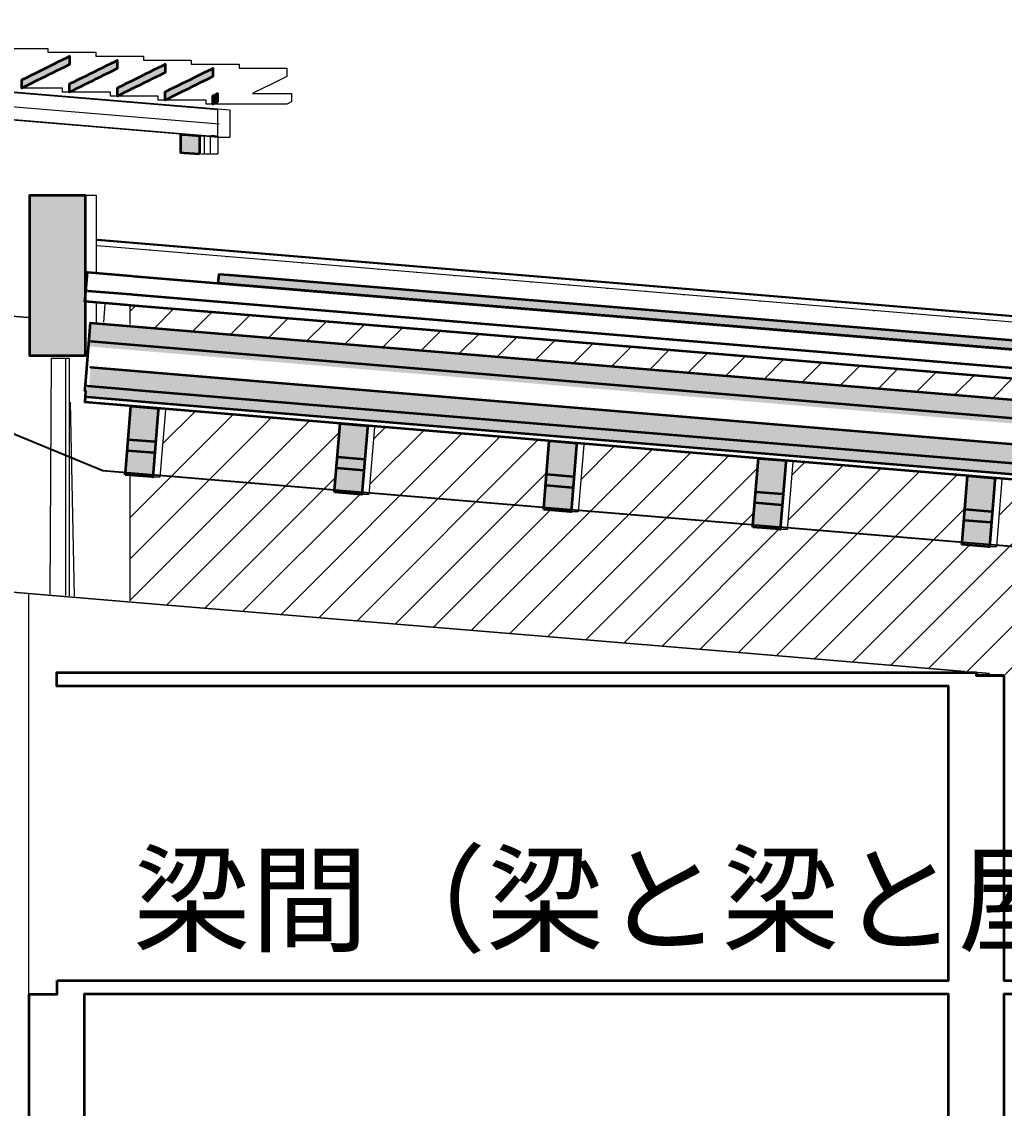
# Model space of a CAD drawing. Header units: millimetres. Extents: x 0 to 153524, y 0 to 59400.
# Drawn here: x 62524 to 64661, y 26452 to 28815 of the extents above; entities that cross this region are included whole.
import ezdxf

# ---------------------------------------------------------------- set-up
doc = ezdxf.new("R2010")
doc.units = ezdxf.units.MM
for name, color, linetype, lineweight in [('01_切断（構造・壁）', 7, 'Continuous', 35), ('03_切断（ガラス）', 5, 'Continuous', 13), ('05_断熱（仮）', 2, 'Continuous', 9), ('10_見えがかり', 7, 'Continuous', 13), ('11_見えがかり（家具）', 8, 'Continuous', 9), ('12_見えがかり（ガラス）', 5, 'Continuous', 9), ('14_鏡面', 8, 'Continuous', 9)]:
    doc.layers.add(name, color=color, linetype=linetype, lineweight=lineweight)
doc.styles.add('JP', font='NotoSansCJKjp-Regular.otf')

msp = doc.modelspace()

# ---------------------------------------------------------------- hatches: boundary and pattern name
at = {"layer": '01_切断（構造・壁）'}
for points in [[(62613.8, 28715.1), (62610.5, 28713.4), (62596.5, 28706.6), (62593.2, 28704.9), (62579.2, 28698), (62575.8, 28696.3), (62561.9, 28689.4), (62558.5, 28687.8), (62544.6, 28680.9), (62541.2, 28679.2), (62527.2, 28672.3), (62523.9, 28670.7), (62523.9, 28673.1), (62523.9, 28673.7), (62523.9, 28676.1), (62523.9, 28676.7), (62523.9, 28679.1), (62523.9, 28679.7), (62523.9, 28682.1), (62523.9, 28682.7), (62523.9, 28685.1), (62523.9, 28685.7), (62523.9, 28688.1), (62523.9, 28688.7), (62537.8, 28695.6), (62541.2, 28697.2), (62555.2, 28704.1), (62558.5, 28705.8), (62572.5, 28712.7), (62575.8, 28714.3), (62589.8, 28721.2), (62593.2, 28722.9), (62607.1, 28729.8), (62610.5, 28731.4), (62624.4, 28738.3), (62627.8, 28740), (62627.8, 28737.6), (62627.8, 28737), (62627.8, 28734.6), (62627.8, 28734), (62627.8, 28731.6), (62627.8, 28731), (62627.8, 28728.6), (62627.8, 28728), (62627.8, 28725.6), (62627.8, 28725), (62627.8, 28722.6), (62627.8, 28722), (62613.8, 28715.1)], [(62645.2, 28670.6), (62631.2, 28663.7), (62627.9, 28662), (62627.9, 28664.4), (62627.9, 28665), (62627.9, 28667.4), (62627.9, 28668), (62627.9, 28670.4), (62627.9, 28671), (62627.9, 28673.4), (62627.9, 28674), (62627.9, 28676.4), (62627.9, 28677), (62627.9, 28679.4), (62627.9, 28680), (62641.8, 28686.9), (62645.2, 28688.6), (62659.2, 28695.5), (62662.5, 28697.1), (62676.5, 28704), (62679.8, 28705.7), (62693.8, 28712.6), (62697.1, 28714.2), (62711.1, 28721.1), (62714.5, 28722.8), (62728.4, 28729.7), (62731.8, 28731.3), (62731.8, 28728.9), (62731.8, 28728.3), (62731.8, 28725.9), (62731.8, 28725.3), (62731.8, 28722.9), (62731.8, 28722.3), (62731.8, 28719.9), (62731.8, 28719.3), (62731.8, 28716.9), (62731.8, 28716.3), (62731.8, 28713.9), (62731.8, 28713.3), (62717.8, 28706.4), (62714.5, 28704.8), (62700.5, 28697.9), (62697.1, 28696.2), (62683.2, 28689.3), (62679.8, 28687.7), (62665.9, 28680.8), (62662.5, 28679.1), (62648.5, 28672.2)], [(62749.2, 28661.9), (62735.2, 28655), (62731.9, 28653.3), (62731.9, 28655.8), (62731.9, 28656.3), (62731.9, 28658.8), (62731.9, 28659.3), (62731.9, 28661.8), (62731.9, 28662.3), (62731.9, 28664.8), (62731.9, 28665.3), (62731.9, 28667.8), (62731.9, 28668.3), (62731.9, 28670.8), (62731.9, 28671.3), (62745.8, 28678.2), (62749.2, 28679.9), (62763.1, 28686.8), (62766.5, 28688.4), (62780.5, 28695.3), (62783.8, 28697), (62797.8, 28703.9), (62801.1, 28705.6), (62815.1, 28712.5), (62818.5, 28714.1), (62832.4, 28721), (62835.8, 28722.7), (62835.8, 28720.3), (62835.8, 28719.7), (62835.8, 28717.3), (62835.8, 28716.7), (62835.8, 28714.3), (62835.8, 28713.7), (62835.8, 28711.3), (62835.8, 28710.7), (62835.8, 28708.3), (62835.8, 28707.7), (62835.8, 28705.3), (62835.8, 28704.7), (62821.8, 28697.8), (62818.5, 28696.1), (62804.5, 28689.2), (62801.1, 28687.6), (62787.2, 28680.7), (62783.8, 28679), (62769.9, 28672.1), (62766.5, 28670.4), (62752.5, 28663.5)], [(62853.2, 28653.2), (62839.2, 28646.3), (62835.9, 28644.7), (62835.9, 28647.1), (62835.9, 28647.7), (62835.9, 28650.1), (62835.9, 28650.7), (62835.9, 28653.1), (62835.9, 28653.7), (62835.9, 28656.1), (62835.9, 28656.7), (62835.9, 28659.1), (62835.9, 28659.7), (62835.9, 28662.1), (62835.9, 28662.7), (62849.8, 28669.6), (62853.2, 28671.2), (62867.1, 28678.1), (62870.5, 28679.8), (62884.5, 28686.7), (62887.8, 28688.3), (62901.8, 28695.2), (62905.1, 28696.9), (62919.1, 28703.8), (62922.4, 28705.4), (62936.4, 28712.3), (62939.8, 28714), (62939.8, 28711.6), (62939.8, 28711), (62939.8, 28708.6), (62939.8, 28708), (62939.8, 28705.6), (62939.8, 28705), (62939.8, 28702.6), (62939.8, 28702), (62939.8, 28699.6), (62939.8, 28699), (62939.8, 28696.6), (62939.8, 28696), (62925.8, 28689.1), (62922.4, 28687.4), (62908.5, 28680.6), (62905.1, 28678.9), (62891.2, 28672), (62887.8, 28670.3), (62873.8, 28663.4), (62870.5, 28661.8), (62856.5, 28654.9)], [(62941.5, 28636.8), (62940.2, 28636.2), (62939.8, 28636), (62939.8, 28638.4), (62939.8, 28639), (62939.8, 28641.4), (62939.8, 28642), (62939.8, 28644.4), (62939.8, 28645), (62939.8, 28647.4), (62939.8, 28648), (62939.8, 28650.4), (62939.8, 28651), (62939.8, 28653.4), (62939.8, 28654), (62941.2, 28654.7), (62941.5, 28654.8), (62942.9, 28655.5), (62943.2, 28655.6), (62944.5, 28656.3), (62944.8, 28656.5), (62946.2, 28657.1), (62946.5, 28657.3), (62947.9, 28658), (62948.2, 28658.1), (62949.5, 28658.8), (62949.8, 28658.9), (62949.8, 28656.5), (62949.8, 28655.9), (62949.8, 28653.5), (62949.8, 28652.9), (62949.8, 28650.5), (62949.8, 28649.9), (62949.8, 28647.5), (62949.8, 28646.9), (62949.8, 28644.5), (62949.8, 28643.9), (62949.8, 28641.5), (62949.8, 28640.9), (62948.5, 28640.3), (62948.2, 28640.1), (62946.8, 28639.5), (62946.5, 28639.3), (62945.2, 28638.6), (62944.8, 28638.5), (62943.5, 28637.8), (62943.2, 28637.6), (62941.8, 28637)], [(62910.3, 28526.8), (62877.2, 28529.6), (62870.3, 28530.2), (62870.3, 28537), (62870.3, 28570.2), (62877.2, 28569.6), (62910.3, 28566.8), (62910.3, 28560)], [(62659.7, 28437.7), (62661.6, 28437.6), (62661.7, 28435.7), (62661.7, 28090.6), (62661.6, 28088.8), (62659.7, 28088.7), (62543.7, 28088.7), (62541.8, 28088.8), (62541.7, 28090.6), (62541.7, 28435.7), (62541.8, 28437.6), (62543.7, 28437.7)], [(62974.2, 28244.6), (62974.2, 28244.6), (62973, 28244.7), (62951.4, 28246.5), (62951.4, 28246.5), (62953.1, 28266.4), (62974.7, 28264.6), (62975.9, 28264.5), (74655, 27291.2), (74759.3, 27282.5), (75852.3, 27191.4), (75853, 27191.4), (75852.9, 27190.4), (75851.3, 27171.5), (75850.6, 27171.6), (74757.6, 27262.7), (74653.3, 27271.4)]]:
    msp.add_hatch(color=7, dxfattribs=at).paths.add_polyline_path(points)
at = {"layer": '01_切断（構造・壁）', "true_color": 0xe9dcc4}
for points in [[(74284, 27043.1), (72911.7, 27157.5), (74285.9, 27043), (74603.3, 27016.5), (74603.2, 27015.9), (74602.3, 27004.6), (63496.9, 27930), (62766.7, 27990.9), (62761, 27991.4), (62666.7, 27999.2), (62665.7, 27987.3), (62663.7, 27987.5), (62666.7, 28023.2), (62761, 28015.4), (62766.7, 28014.9), (63496.9, 27954), (74602.3, 27028.6), (74601.3, 27016.7)], [(62749, 27829.8), (62749.4, 27834), (62761.5, 27979.3), (62763.2, 27979.2), (62821.3, 27974.3), (62820.9, 27970.1), (62808.8, 27824.9), (62807.1, 27825)], [(63204, 27791.9), (63204.4, 27796.1), (63216.5, 27941.4), (63218.2, 27941.3), (63276.3, 27936.4), (63275.9, 27932.2), (63263.8, 27786.9), (63262.1, 27787.1)], [(62755.4, 27906.8), (62815.2, 27901.8), (62813.3, 27878), (62753.5, 27883)], [(63659, 27754), (63659.4, 27758.2), (63671.5, 27903.5), (63673.2, 27903.4), (63731.3, 27898.5), (63730.9, 27894.3), (63718.8, 27749), (63717.1, 27749.2)], [(63210.4, 27868.9), (63270.2, 27863.9), (63268.2, 27840.1), (63208.5, 27845.1)], [(64114, 27716.1), (64114.4, 27720.3), (64126.5, 27865.6), (64128.2, 27865.4), (64186.3, 27860.6), (64185.9, 27856.4), (64173.8, 27711.1), (64172.1, 27711.3)], [(63665.4, 27831), (63725.2, 27826), (63723.2, 27802.2), (63663.5, 27807.2)], [(64569, 27678.2), (64569.4, 27682.4), (64581.5, 27827.7), (64583.2, 27827.5), (64641.3, 27822.7), (64640.9, 27818.4), (64628.8, 27673.2), (64627.1, 27673.3)], [(64120.4, 27793.1), (64180.2, 27788.1), (64178.2, 27764.3), (64118.4, 27769.3)], [(64575.4, 27755.2), (64635.2, 27750.2), (64633.2, 27726.4), (64573.4, 27731.3)]]:
    msp.add_hatch(color=8, dxfattribs=at).paths.add_polyline_path(points)
at = {"layer": '05_断熱（仮）', "true_color": 0xf3d98b}
for points in [[(62566.7, 28113.7), (62566.7, 28412.7), (62636.7, 28412.7), (62636.7, 28113.7)], [(74500, 27175.1), (74500, 27123.1), (63491.5, 28040.5), (62761.4, 28101.3), (62755.7, 28101.8), (62669.5, 28109), (62673.8, 28160.6), (74296, 27192.1)], [(74296, 27095.1), (74500, 27078.1), (74500, 27037.1), (63496.9, 27954), (62766.7, 28014.9), (62761, 28015.4), (62670.4, 28022.9), (62673.8, 28063.6)], [(62755.4, 27906.8), (62759.2, 27951.5), (62761.4, 27951.3), (62819, 27946.5), (62815.2, 27901.8)], [(63210.4, 27868.9), (63214.2, 27913.6), (63274, 27908.6), (63270.2, 27863.9)], [(63665.4, 27831), (63669.2, 27875.7), (63729, 27870.7), (63725.2, 27826)], [(64120.4, 27793.1), (64124.2, 27837.8), (64184, 27832.8), (64180.2, 27788.1)], [(64575.4, 27755.2), (64579.2, 27799.9), (64638.9, 27794.9), (64635.2, 27750.2)]]:
    msp.add_hatch(color=8, dxfattribs=at).paths.add_polyline_path(points)
at = {"layer": '14_鏡面', "true_color": 0xdce5ee}
h = msp.add_hatch(dxfattribs=at)
h.set_pattern_fill('ANSI31', scale=20)
h.paths.add_polyline_path([(62759.8, 28322.3), (62759.8, 28322.3), (63010.3, 28301.5), (63260.8, 28280.6), (63511.3, 28259.7), (63761.8, 28238.8), (64012.3, 28218), (64262.8, 28197.1), (64513.3, 28176.2), (65014.3, 28134.5), (65264.8, 28113.6), (65515.3, 28092.7), (65765.8, 28071.8), (66016.3, 28051), (66266.8, 28030.1), (66517.3, 28009.2), (66767.8, 27988.3), (67018.3, 27967.5), (67268.8, 27946.6), (67519.3, 27925.7), (67769.8, 27904.8), (68020.3, 27884), (68270.8, 27863.1), (68521.3, 27842.2), (68771.8, 27821.3), (69022.3, 27800.5), (69272.8, 27779.6), (69523.3, 27758.7), (69773.8, 27737.8), (70024.3, 27717), (70274.8, 27696.1), (70525.3, 27675.2), (70775.8, 27654.3), (71026.3, 27633.5), (71276.8, 27612.6), (71527.3, 27591.7), (71777.8, 27570.8), (72028.3, 27550), (72278.8, 27529.1), (72529.3, 27508.2), (72779.8, 27487.3), (72779.8, 27487.3), (72779.8, 27487.3), (62759.8, 28322.3)])
h = msp.add_hatch(dxfattribs=at)
h.set_pattern_fill('ANSI31', scale=20)
h.paths.add_polyline_path([(62759.8, 28198.3), (72779.8, 27363.4), (72779.8, 27320), (72779.8, 27320), (72779.8, 27319.7), (62759.8, 28154.5)])
h = msp.add_hatch(dxfattribs=at)
h.set_pattern_fill('ANSI31', scale=20)
h.paths.add_polyline_path([(62759.8, 27979.4), (62761.1, 27979.3), (62759.8, 27963.5)])
h = msp.add_hatch(dxfattribs=at)
h.set_pattern_fill('ANSI31', scale=20)
h.paths.add_polyline_path([(62759.8, 27828.9), (62808.4, 27824.9), (62824.3, 27824.9), (62836.6, 27973), (63216.1, 27941.4), (63203.6, 27791.9), (63263.4, 27786.9), (63279.3, 27786.9), (63291.6, 27935.1), (63671.1, 27903.5), (63658.6, 27754), (63718.4, 27749), (63734.2, 27749), (63746.6, 27897.2), (64126.1, 27865.6), (64113.6, 27716.1), (64173.4, 27711.1), (64189.2, 27711.1), (64201.5, 27859.3), (64581.1, 27827.7), (64568.6, 27678.2), (64628.4, 27673.2), (64644.1, 27673.2), (64656.5, 27821.4), (65036.1, 27789.7), (65023.6, 27640.3), (65083.4, 27635.3), (65099.1, 27635.3), (65111.4, 27783.5), (65491.1, 27751.8), (65478.6, 27602.3), (65538.4, 27597.4), (65554.1, 27597.4), (65566.4, 27745.6), (65946.2, 27713.9), (65933.6, 27564.4), (65993.4, 27559.4), (66009, 27559.4), (66021.4, 27707.6), (66401.2, 27676), (66388.6, 27526.5), (66448.4, 27521.5), (66464, 27521.5), (66476.3, 27669.7), (66856.2, 27638.1), (66843.6, 27488.6), (66903.3, 27483.6), (66918.9, 27483.6), (66931.3, 27631.8), (67311.2, 27600.2), (67298.6, 27450.7), (67358.3, 27445.7), (67373.9, 27445.7), (67386.3, 27593.9), (67766.2, 27562.2), (67753.6, 27412.8), (67813.3, 27407.8), (67828.9, 27407.8), (67841.2, 27556), (68221.2, 27524.3), (68208.5, 27374.8), (68268.3, 27369.9), (68283.8, 27369.9), (68296.2, 27518.1), (68676.2, 27486.4), (68663.5, 27336.9), (68723.3, 27331.9), (68738.8, 27331.9), (68751.1, 27480.2), (69131.2, 27448.5), (69118.5, 27299), (69178.3, 27294), (69193.8, 27294), (69206.1, 27442.3), (69586.2, 27410.6), (69573.5, 27261.1), (69633.3, 27256.1), (69648.7, 27256.1), (69661.1, 27404.3), (70041.2, 27372.7), (70028.5, 27223.2), (70088.3, 27218.2), (70103.7, 27218.2), (70116, 27366.4), (70496.2, 27334.7), (70483.5, 27185.3), (70543.3, 27180.3), (70558.6, 27180.3), (70571, 27328.5), (70951.3, 27296.8), (70938.5, 27147.3), (70998.3, 27142.4), (71013.6, 27142.4), (71026, 27290.6), (71406.3, 27258.9), (71393.5, 27109.4), (71453.3, 27104.4), (71468.6, 27104.4), (71480.9, 27252.7), (71861.3, 27221), (71848.5, 27071.5), (71908.3, 27066.5), (71923.5, 27066.5), (71935.9, 27214.8), (72316.3, 27183.1), (72303.5, 27033.6), (72363.3, 27028.6), (72378.5, 27028.6), (72390.8, 27176.9), (72759.4, 27146.2), (72758.9, 27144.4), (72723.8, 27006.1), (72720.3, 26863.5), (72749.6, 26723.8), (72770.4, 26653.4), (72615.7, 26702.8), (72529.3, 26738), (72496.1, 26740.9), (72492.6, 26742), (72319.8, 26756.4), (72278.8, 26760), (72028.3, 26780.9), (71777.8, 26801.8), (71527.3, 26822.7), (71276.8, 26843.5), (71026.3, 26864.4), (70775.8, 26885.3), (70525.3, 26906.2), (70274.8, 26927), (70024.3, 26947.9), (69773.8, 26968.8), (69523.3, 26989.7), (69272.8, 27010.6), (69022.3, 27031.4), (68771.8, 27052.3), (68521.3, 27073.2), (68270.8, 27094.1), (68020.3, 27114.9), (67769.8, 27135.8), (67519.3, 27156.7), (67268.8, 27177.6), (67018.3, 27198.4), (66884, 27209.6), (66024, 27283.7), (66008, 27282.6), (65983.2, 27284.7), (64660.3, 27395.5), (62759.8, 27553.4)])

# ---------------------------------------------------------------- linework, layer by layer
at = {"layer": '01_切断（構造・壁）'}
for points in [[(62613.8, 28715.1), (62610.5, 28713.4), (62596.5, 28706.6), (62593.2, 28704.9), (62579.2, 28698), (62575.8, 28696.3), (62561.9, 28689.4), (62558.5, 28687.8), (62544.6, 28680.9), (62541.2, 28679.2), (62527.2, 28672.3), (62523.9, 28670.7), (62523.9, 28673.1), (62523.9, 28673.7), (62523.9, 28676.1), (62523.9, 28676.7), (62523.9, 28679.1), (62523.9, 28679.7), (62523.9, 28682.1), (62523.9, 28682.7), (62523.9, 28685.1), (62523.9, 28685.7), (62523.9, 28688.1), (62523.9, 28688.7), (62537.8, 28695.6), (62541.2, 28697.2), (62555.2, 28704.1), (62558.5, 28705.8), (62572.5, 28712.7), (62575.8, 28714.3), (62589.8, 28721.2), (62593.2, 28722.9), (62607.1, 28729.8), (62610.5, 28731.4), (62624.4, 28738.3), (62627.8, 28740), (62627.8, 28737.6), (62627.8, 28737), (62627.8, 28734.6), (62627.8, 28734), (62627.8, 28731.6), (62627.8, 28731), (62627.8, 28728.6), (62627.8, 28728), (62627.8, 28725.6), (62627.8, 28725), (62627.8, 28722.6), (62627.8, 28722), (62613.8, 28715.1), (62613.8, 28715.1)], [(62645.2, 28670.6), (62631.2, 28663.7), (62627.9, 28662), (62627.9, 28664.4), (62627.9, 28665), (62627.9, 28667.4), (62627.9, 28668), (62627.9, 28670.4), (62627.9, 28671), (62627.9, 28673.4), (62627.9, 28674), (62627.9, 28676.4), (62627.9, 28677), (62627.9, 28679.4), (62627.9, 28680), (62641.8, 28686.9), (62645.2, 28688.6), (62659.2, 28695.5), (62662.5, 28697.1), (62676.5, 28704), (62679.8, 28705.7), (62693.8, 28712.6), (62697.1, 28714.2), (62711.1, 28721.1), (62714.5, 28722.8), (62728.4, 28729.7), (62731.8, 28731.3), (62731.8, 28728.9), (62731.8, 28728.3), (62731.8, 28725.9), (62731.8, 28725.3), (62731.8, 28722.9), (62731.8, 28722.3), (62731.8, 28719.9), (62731.8, 28719.3), (62731.8, 28716.9), (62731.8, 28716.3), (62731.8, 28713.9), (62731.8, 28713.3), (62717.8, 28706.4), (62714.5, 28704.8), (62700.5, 28697.9), (62697.1, 28696.2), (62683.2, 28689.3), (62679.8, 28687.7), (62665.9, 28680.8), (62662.5, 28679.1), (62648.5, 28672.2), (62645.2, 28670.6)], [(62749.2, 28661.9), (62735.2, 28655), (62731.9, 28653.3), (62731.9, 28655.8), (62731.9, 28656.3), (62731.9, 28658.8), (62731.9, 28659.3), (62731.9, 28661.8), (62731.9, 28662.3), (62731.9, 28664.8), (62731.9, 28665.3), (62731.9, 28667.8), (62731.9, 28668.3), (62731.9, 28670.8), (62731.9, 28671.3), (62745.8, 28678.2), (62749.2, 28679.9), (62763.1, 28686.8), (62766.5, 28688.4), (62780.5, 28695.3), (62783.8, 28697), (62797.8, 28703.9), (62801.1, 28705.6), (62815.1, 28712.5), (62818.5, 28714.1), (62832.4, 28721), (62835.8, 28722.7), (62835.8, 28720.3), (62835.8, 28719.7), (62835.8, 28717.3), (62835.8, 28716.7), (62835.8, 28714.3), (62835.8, 28713.7), (62835.8, 28711.3), (62835.8, 28710.7), (62835.8, 28708.3), (62835.8, 28707.7), (62835.8, 28705.3), (62835.8, 28704.7), (62821.8, 28697.8), (62818.5, 28696.1), (62804.5, 28689.2), (62801.1, 28687.6), (62787.2, 28680.7), (62783.8, 28679), (62769.9, 28672.1), (62766.5, 28670.4), (62752.5, 28663.5), (62749.2, 28661.9)], [(62853.2, 28653.2), (62839.2, 28646.3), (62835.9, 28644.7), (62835.9, 28647.1), (62835.9, 28647.7), (62835.9, 28650.1), (62835.9, 28650.7), (62835.9, 28653.1), (62835.9, 28653.7), (62835.9, 28656.1), (62835.9, 28656.7), (62835.9, 28659.1), (62835.9, 28659.7), (62835.9, 28662.1), (62835.9, 28662.7), (62849.8, 28669.6), (62853.2, 28671.2), (62867.1, 28678.1), (62870.5, 28679.8), (62884.5, 28686.7), (62887.8, 28688.3), (62901.8, 28695.2), (62905.1, 28696.9), (62919.1, 28703.8), (62922.4, 28705.4), (62936.4, 28712.3), (62939.8, 28714), (62939.8, 28711.6), (62939.8, 28711), (62939.8, 28708.6), (62939.8, 28708), (62939.8, 28705.6), (62939.8, 28705), (62939.8, 28702.6), (62939.8, 28702), (62939.8, 28699.6), (62939.8, 28699), (62939.8, 28696.6), (62939.8, 28696), (62925.8, 28689.1), (62922.4, 28687.4), (62908.5, 28680.6), (62905.1, 28678.9), (62891.2, 28672), (62887.8, 28670.3), (62873.8, 28663.4), (62870.5, 28661.8), (62856.5, 28654.9), (62853.2, 28653.2)], [(62941.5, 28636.8), (62940.2, 28636.2), (62939.8, 28636), (62939.8, 28638.4), (62939.8, 28639), (62939.8, 28641.4), (62939.8, 28642), (62939.8, 28644.4), (62939.8, 28645), (62939.8, 28647.4), (62939.8, 28648), (62939.8, 28650.4), (62939.8, 28651), (62939.8, 28653.4), (62939.8, 28654), (62941.2, 28654.7), (62941.5, 28654.8), (62942.9, 28655.5), (62943.2, 28655.6), (62944.5, 28656.3), (62944.8, 28656.5), (62946.2, 28657.1), (62946.5, 28657.3), (62947.9, 28658), (62948.2, 28658.1), (62949.5, 28658.8), (62949.8, 28658.9), (62949.8, 28656.5), (62949.8, 28655.9), (62949.8, 28653.5), (62949.8, 28652.9), (62949.8, 28650.5), (62949.8, 28649.9), (62949.8, 28647.5), (62949.8, 28646.9), (62949.8, 28644.5), (62949.8, 28643.9), (62949.8, 28641.5), (62949.8, 28640.9), (62948.5, 28640.3), (62948.2, 28640.1), (62946.8, 28639.5), (62946.5, 28639.3), (62945.2, 28638.6), (62944.8, 28638.5), (62943.5, 28637.8), (62943.2, 28637.6), (62941.8, 28637), (62941.5, 28636.8)], [(62910.3, 28526.8), (62877.2, 28529.6), (62870.3, 28530.2), (62870.3, 28537), (62870.3, 28570.2), (62877.2, 28569.6), (62910.3, 28566.8), (62910.3, 28560), (62910.3, 28526.8)], [(62659.7, 28437.7), (62661.6, 28437.6), (62661.7, 28435.7), (62661.7, 28090.6), (62661.6, 28088.8), (62659.7, 28088.7), (62543.7, 28088.7), (62541.8, 28088.8), (62541.7, 28090.6), (62541.7, 28435.7), (62541.8, 28437.6), (62543.7, 28437.7), (62659.7, 28437.7)], [(62761.4, 28198.3), (62755.7, 28198.8), (62661.4, 28206.7), (62661.9, 28212.1), (62666.7, 28270.2), (62761, 28262.4), (62766.7, 28261.9), (63496.9, 28201), (74606.6, 27275.3), (74606.6, 27275.3), (74606.6, 27275.3), (75888.9, 27168.4), (76006.9, 27158.6), (76006.4, 27153.2), (76001.6, 27095), (75883.6, 27104.8), (74601.3, 27211.7), (74601.3, 27211.7), (74601.3, 27211.7), (63491.5, 28137.5), (62761.4, 28198.3)], [(62974.2, 28244.6), (62974.2, 28244.6), (62973, 28244.7), (62951.4, 28246.5), (62951.4, 28246.5), (62953.1, 28266.4), (62974.7, 28264.6), (62975.9, 28264.5), (74655, 27291.2), (74759.3, 27282.5), (75852.3, 27191.4), (75853, 27191.4), (75852.9, 27190.4), (75851.3, 27171.5), (75850.6, 27171.6), (74757.6, 27262.7), (74653.3, 27271.4), (62974.2, 28244.6)], [(62666.7, 28229.7), (62666.7, 28230.2), (62761, 28222.4), (62766.7, 28221.9), (63496.9, 28161), (74606.6, 27235.3), (74606.6, 27235.3), (74606.6, 27235.3), (75888.9, 27128.4), (76002.6, 27118.9)], [(62661.4, 28011.7), (62661.8, 28015.9), (62673.8, 28160.6), (74296, 27192.1), (74613.7, 27165.7), (74613.4, 27161.5), (74601.3, 27016.7), (74284, 27043.1), (72911.7, 27157.5), (74285.9, 27043), (74603.3, 27016.5), (74603.2, 27015.9), (74601.3, 26992.7), (74284, 27019.1), (62661.4, 27987.7), (62661.5, 27988.3), (62663.4, 28011.5), (62661.4, 28011.7)], [(62673.8, 28120.1), (62673.8, 28120.6), (74296, 27152.1), (74609.4, 27126)], [(62673.8, 28063.1), (62673.8, 28063.6), (74296, 27095.1), (74604.7, 27069.4)], [(62666.7, 28022.7), (62666.7, 28023.2), (62761, 28015.4), (62766.7, 28014.9), (63496.9, 27954), (74601.3, 27028.7)], [(62666.7, 27998.7), (62666.7, 27999.2), (62761, 27991.4), (62766.7, 27990.9), (63496.9, 27930), (74601.3, 27004.7)], [(62749, 27829.8), (62749.4, 27834), (62761.5, 27979.3), (62763.2, 27979.2), (62821.3, 27974.3), (62820.9, 27970.1), (62808.8, 27824.9), (62807.1, 27825), (62749, 27829.8)], [(62749, 27829.8), (62749.4, 27834), (62761.5, 27979.3), (62763.2, 27979.2), (62821.3, 27974.3), (62820.9, 27970.1), (62808.8, 27824.9), (62807.1, 27825), (62749, 27829.8)], [(63204, 27791.9), (63204.4, 27796.1), (63216.5, 27941.4), (63218.2, 27941.3), (63276.3, 27936.4), (63275.9, 27932.2), (63263.8, 27786.9), (63262.1, 27787.1), (63204, 27791.9)], [(63204, 27791.9), (63204.4, 27796.1), (63216.5, 27941.4), (63218.2, 27941.3), (63276.3, 27936.4), (63275.9, 27932.2), (63263.8, 27786.9), (63262.1, 27787.1), (63204, 27791.9)], [(62756.4, 27906.7), (62814.2, 27901.9)], [(63659, 27754), (63659.4, 27758.2), (63671.5, 27903.5), (63673.2, 27903.4), (63731.3, 27898.5), (63730.9, 27894.3), (63718.8, 27749), (63717.1, 27749.2), (63659, 27754)], [(63659, 27754), (63659.4, 27758.2), (63671.5, 27903.5), (63673.2, 27903.4), (63731.3, 27898.5), (63730.9, 27894.3), (63718.8, 27749), (63717.1, 27749.2), (63659, 27754)], [(62754.5, 27882.9), (62812.3, 27878.1)], [(63211.4, 27868.8), (63269.2, 27864)], [(64114, 27716.1), (64114.4, 27720.3), (64126.5, 27865.6), (64128.2, 27865.4), (64186.3, 27860.6), (64185.9, 27856.4), (64173.8, 27711.1), (64172.1, 27711.3), (64114, 27716.1)], [(64114, 27716.1), (64114.4, 27720.3), (64126.5, 27865.6), (64128.2, 27865.4), (64186.3, 27860.6), (64185.9, 27856.4), (64173.8, 27711.1), (64172.1, 27711.3), (64114, 27716.1)], [(63209.5, 27845), (63267.3, 27840.2)], [(63666.4, 27830.9), (63724.2, 27826.1)], [(64569, 27678.2), (64569.4, 27682.4), (64581.5, 27827.7), (64583.2, 27827.5), (64641.3, 27822.7), (64640.9, 27818.4), (64628.8, 27673.2), (64627.1, 27673.3), (64569, 27678.2)], [(64569, 27678.2), (64569.4, 27682.4), (64581.5, 27827.7), (64583.2, 27827.5), (64641.3, 27822.7), (64640.9, 27818.4), (64628.8, 27673.2), (64627.1, 27673.3), (64569, 27678.2)], [(63664.4, 27807.1), (63722.2, 27802.3)], [(64121.4, 27793), (64179.2, 27788.2)], [(64119.4, 27769.2), (64177.2, 27764.4)], [(64576.4, 27755.1), (64634.2, 27750.3)], [(64574.4, 27731.3), (64632.2, 27726.4)], [(62600.8, 26730), (64540, 26730), (64540, 27370), (62942.4, 27370), (62600.5, 27370), (62600.5, 27375.1), (62600.5, 27400), (62942.4, 27400), (64600.5, 27400), (64600.5, 27394.9), (64600.5, 27393), (64660, 27393), (64660, 26730), (67105.8, 26730)], [(67105.8, 26700), (64660, 26700), (64660, 25349.8), (64660, 24300), (64619.3, 24300), (64540, 24300), (64540, 26343.1), (64540, 26700), (62660, 26700), (62660, 26473.3), (62660, 26400), (62581.6, 26400), (62540, 26400), (62540, 26596.1), (62540, 26700), (62581.6, 26700), (62600.8, 26700), (62600.8, 26705.1), (62600.8, 26730)]]:
    msp.add_lwpolyline(points, dxfattribs=at)
at = {"layer": '03_切断（ガラス）'}
msp.add_lwpolyline([(60648.1, 28785.4), (62953, 28593.3)], dxfattribs=at)
at = {"layer": '10_見えがかり'}
for points in [[(62482.7, 28757.3), (62581, 28757.3), (62581, 28748.7), (62586.7, 28748.7), (62684.9, 28748.7), (62684.9, 28740), (62690.6, 28740), (62788.8, 28740), (62788.8, 28731.3), (62794.6, 28731.3), (62892.7, 28731.3), (62892.7, 28722.7), (62996.6, 28722.7), (62996.6, 28714), (63002.5, 28714), (63100.5, 28714), (63100.5, 28696), (63083.2, 28687.4), (63065.9, 28678.9), (63031.3, 28661.8), (63025.6, 28658.9), (63110.6, 28658.9), (63110.6, 28640.9), (63107.3, 28639.3), (63105.6, 28638.5), (63103.9, 28637.6), (63102.3, 28636.8), (63100.6, 28636), (63002.7, 28636), (62944.4, 28636)], [(62625.9, 28662), (62612.8, 28662), (62612.8, 28670.7), (62528.4, 28670.7)], [(62729.9, 28653.3), (62716.8, 28653.3), (62716.8, 28662), (62632.4, 28662)], [(62833.9, 28644.7), (62820.8, 28644.7), (62820.8, 28647.7), (62820.8, 28650.7), (62820.8, 28653.3), (62736.4, 28653.3)], [(62937.8, 28636), (62924.8, 28636), (62924.8, 28644.7), (62840.4, 28644.7)], [(62915.1, 28567.3), (62921, 28566.8), (62921, 28526.8), (62915.2, 28526.8)], [(62922.8, 28567.7), (62933.5, 28566.8), (62933.5, 28526.8), (62923, 28526.8)], [(62935, 28568.1), (62950.6, 28566.8), (62950.6, 28526.8), (62935.5, 28526.8)], [(62663.6, 28437.7), (62685.6, 28437.7), (62685.6, 28270.7)], [(62687.6, 28328.3), (74604.7, 27335.3), (74601.7, 27298.9)], [(61015.2, 28121.2), (61061.9, 28294.8), (61062, 28294.8), (61711.4, 28240.7), (62360.9, 28186.6), (62538.2, 28171.8)], [(62538.2, 28171.8), (62360.8, 28186.6), (61711.3, 28240.7), (61062, 28294.8), (61015.3, 28121.2)], [(62685.6, 28202.6), (62685.6, 28161.7)], [(62702.5, 28162.1), (62705.7, 28200.8)], [(62759.8, 28156.5), (62759.8, 28196.3)], [(62665.8, 28088.7), (62663.6, 28088.7)], [(62836.5, 27971), (62824.3, 27824.9)], [(63291.4, 27933.1), (63279.3, 27786.9)], [(63746.4, 27895.2), (63734.2, 27749)], [(64201.4, 27857.3), (64189.2, 27711.1)], [(62759.8, 27555.4), (62759.8, 27826.9)], [(62824.3, 27824.9), (62810.8, 27824.9)], [(64656.3, 27819.4), (64644.1, 27673.2)], [(63279.3, 27786.9), (63265.8, 27786.9)], [(63734.2, 27749), (63720.8, 27749)], [(64189.2, 27711.1), (64175.8, 27711.1)], [(64644.1, 27673.2), (64630.8, 27673.2)], [(60868.1, 27573.3), (61485.1, 27659.3), (61485.2, 27659.3), (62132.7, 27605.6), (62780.2, 27551.6), (63427.7, 27497.7), (64075.2, 27443.7), (64575.8, 27402)], [(64575.7, 27402), (64075.1, 27443.7), (63427.6, 27497.7), (62780.1, 27551.6), (62132.6, 27605.6)], [(64605.4, 27399.5), (64629.3, 27397.5)], [(64629.2, 27397.5), (64605.4, 27399.5)]]:
    msp.add_lwpolyline(points, dxfattribs=at)
at = {"layer": '11_見えがかり（家具）'}
for points in [[(62585.8, 27569.9), (62588.8, 28083.7), (62618.8, 28083.7)], [(62618.8, 28083.7), (62618.8, 27567.2)], [(62620.8, 28083.7), (62627.3, 28083.7)], [(62627.3, 28083.7), (62627.3, 27566.4)], [(62629.3, 27987.4), (62638.2, 27565.5)], [(62539.2, 26701.9), (62539.2, 27569.6)], [(64602.5, 27400), (64603.4, 27400)], [(64602.5, 27395.5), (64660.3, 27395.5), (64660.3, 27394.9)], [(64603.4, 27400), (64603.4, 27397.5)]]:
    msp.add_lwpolyline(points, dxfattribs=at)
at = {"layer": '12_見えがかり（ガラス）'}
for points in [[(62868.3, 28570.3), (60650.5, 28755.2), (60650.5, 28815.2), (60677.1, 28815.2), (62976.8, 28623.5), (62976.8, 28563.5), (62950.4, 28563.5)], [(60677.1, 28812.9), (60677.1, 28755.2), (62950.4, 28565.7), (62950.4, 28623.5), (60677.1, 28812.9)], [(62950.4, 28563.5), (62912.3, 28566.7)], [(62687.6, 28342.6), (62688.7, 28342.6), (74627, 27347.6), (74626.2, 27337.4)], [(62687.6, 28340.4), (74601, 27347.6), (74600.2, 27337.6)]]:
    msp.add_lwpolyline(points, dxfattribs=at)
at = {"layer": '45_換気'}
msp.add_lwpolyline([(75700, 25200), (73600, 25400), (71500, 26975), (67000, 27480), (62700, 27838.3), (61700, 28250), (60850, 28700), (60700, 28730)], dxfattribs=at)

# ---------------------------------------------------------------- texts
at = {"layer": '45_換気', "insert": (65200, 27000), "char_height": 187.866, "attachment_point": 2, "style": 'JP'}
msp.add_mtext('梁間（梁と梁と屋根のあいだ）を西へ上る', dxfattribs=at)

doc.saveas('drawing.dxf')
